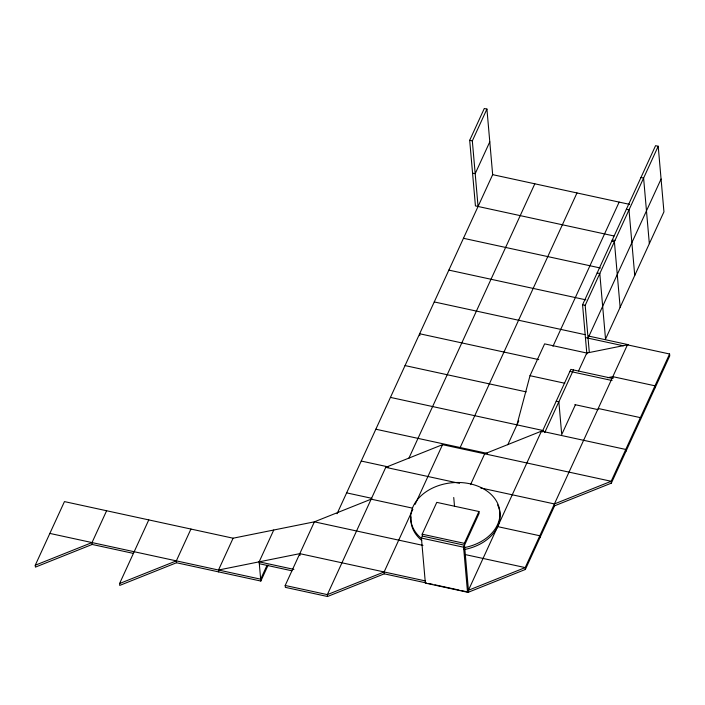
<?xml version="1.0" encoding="UTF-8"?>
<svg xmlns="http://www.w3.org/2000/svg" width="705" height="705" viewBox="0 0 705 705"><rect width="100%" height="100%" fill="white"/><g stroke="black" fill="none" stroke-linecap="round" stroke-linejoin="round"><path stroke-width="1.06" d="M516.924 424.851L530.01 375.695L544.612 343.873L586.78 353.029L627.424 344.842L669.583 353.989L669.75 355.866L611.341 483.154L554.571 505.82L525.366 569.464L468.605 592.138L461.229 590.534M133.289 553.372L92.179 544.454L35.417 567.12L35.25 565.243L64.455 501.599L233.099 538.206L314.395 521.832L371.156 499.166L412.266 508.085M92.179 544.454L92.011 542.577L106.614 510.755M268.129 565.146L260.824 581.052L176.506 562.749L119.735 585.423L119.577 583.546L148.781 519.902M176.506 562.749L176.338 560.872L190.94 529.05M218.665 571.905L218.497 570.028L233.099 538.206M260.824 581.052L259.149 561.841L273.751 530.019M267.054 565.251L260.665 579.175L49.852 533.421M614.029 235.981L475.426 205.904L469.689 140.313L484.291 108.491L486.926 109.064L492.663 174.655L337.052 513.742M478.06 206.477L472.324 140.885L486.926 109.064M426.446 582.982L384.278 573.835L327.517 596.509L285.349 587.353L285.19 585.476L314.395 521.832L422.965 545.397M489.79 141.855L475.188 173.677L472.553 173.104M611.341 483.154L611.173 481.277L442.529 444.67L385.758 467.345L327.349 594.632L327.517 596.509M408.874 458.259L534.822 183.802M384.278 573.835L384.119 571.958L412.866 509.31M415.148 504.339L442.529 444.67M460.162 447.525L576.981 192.95M422.172 534.196L436.774 502.374L478.942 511.522L479.1 513.399L463.59 547.212L467.53 592.253L425.362 583.097L421.423 538.065L422.339 536.073L422.172 534.196L464.339 543.343L468.605 592.138M470.543 484.652L484.688 453.826L541.458 431.152L625.776 449.455L625.943 451.332M507.803 444.74L518.757 420.876M552.976 346.296L619.149 202.106M464.339 543.343L478.942 511.522M586.86 353.963L582.559 304.771L655.571 145.671L658.206 146.243L663.943 211.826L605.533 339.114L599.796 273.522L597.161 272.95M589.301 352.35L585.194 305.344L658.206 146.243M467.53 592.253L541.458 431.152M542.074 432.033L570.821 369.385L611.931 378.312M544.709 432.606L573.456 369.958M588.058 338.136L661.078 179.035M578.567 370.927L586.78 353.029M575.412 404.74L561.726 434.571L558.853 401.779L556.219 401.207M627.424 344.842L525.207 567.587L525.366 569.464M669.583 353.989L611.173 481.277L554.412 503.943L480.625 487.93M35.25 565.243L92.011 542.577M119.577 583.546L176.338 560.872M384.119 571.958L327.349 594.632L285.19 585.476M468.437 590.261L525.207 567.587L465.124 554.553M607.472 377.739L612.821 376.664L654.98 385.811L655.148 387.688M218.497 570.028L299.792 553.654L425.221 580.885M469.689 140.313L472.324 140.885M640.968 177.493L643.603 178.065L649.34 243.648M492.663 174.655L629.688 204.388M626.366 209.315L629.001 209.887L634.738 275.47M612.31 239.938L614.945 240.511M611.764 241.136L614.399 241.7L620.136 307.292M463.458 238.29L600.484 268.032M448.856 270.112L585.881 299.854M582.559 304.771L585.194 305.344M434.254 301.934L584.983 334.646M588.446 336.038L628.499 344.727M585.423 337.563L623.37 345.802M538.752 359.612L419.651 333.756L419.81 335.633M569.913 371.376L612.072 380.524M530.01 375.695L564.793 383.247M405.04 365.578L526.256 391.883M598.219 408.486L640.378 417.633L640.545 419.51M574.883 404.626L598.078 409.658M390.438 397.4L543.282 430.57M375.836 429.222L487.569 453.474M361.233 461.044L388.64 466.992M385.758 467.345L459.545 483.357M346.631 492.865L371.932 498.356M497.642 526.617L539.81 535.765L539.968 537.642M422.339 536.073L464.498 545.221M421.423 538.065L463.59 547.212M428.552 583.44L432.764 584.357M434.87 584.815L459.114 590.076M259.149 561.841L293.932 569.393M259.308 563.718L291.985 570.812M612.821 376.664L612.989 378.541M554.412 503.943L554.571 505.82M453.738 497.501L454.505 506.234M299.792 553.654L299.96 555.531M497.615 504.903A44.697 33.003 -5 0 1 463.916 549.6M421.757 540.453A44.697 33.003 -5 0 1 410.98 516.862M421.59 538.576A44.697 33.003 -5 0 1 432.412 488.124A44.697 33.003 -5 0 1 497.007 502.145A44.697 33.003 -5 0 1 463.758 547.723"/></g></svg>
